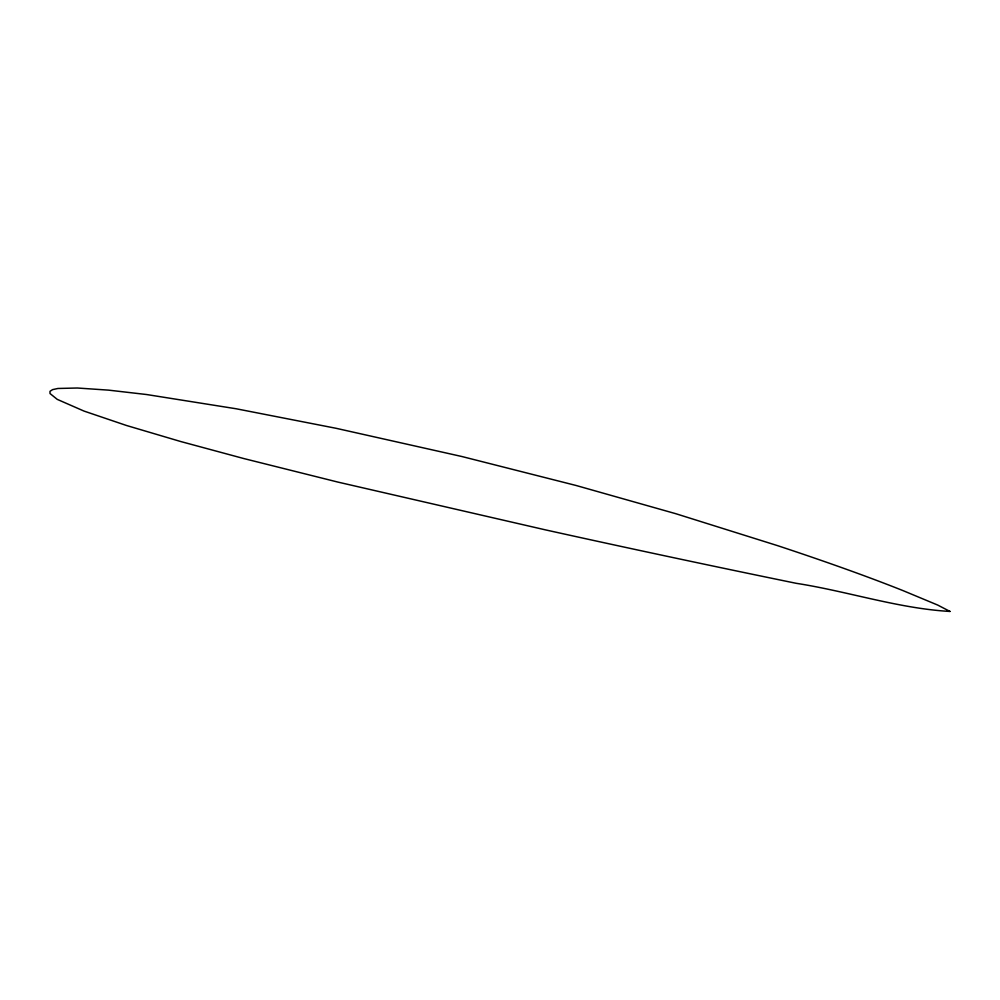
<?xml version="1.0" encoding="UTF-8"?>
<svg xmlns="http://www.w3.org/2000/svg" width="1000" height="1000" viewBox="0 0 1000 1000"><rect width="100%" height="100%" fill="white"/><g stroke="black" fill="none" stroke-linecap="round" stroke-linejoin="round"><path stroke-width="1.5" d="M950 611.438C898.637 608.55 847.375 591.237 796.237 583.312A1317.7 105.675 12.1 0 1 545.363 529.85L337.95 482.1L243.7 458.525L180.712 441.525L126.463 425.475L84.025 411.087L57.25 399.375L50.012 393.537L50 391.312L52.587 389.625L57.912 388.475L77.35 388.013L108.575 390.138L146.575 394.525L236 408.738L335.925 428.263L461.962 456.538L576.013 485.462L675.775 513.7L777.7 545.688A1317.7 105.675 12.1 0 1 902.95 590.588L937.7 605.062L950 611.438"/></g></svg>
